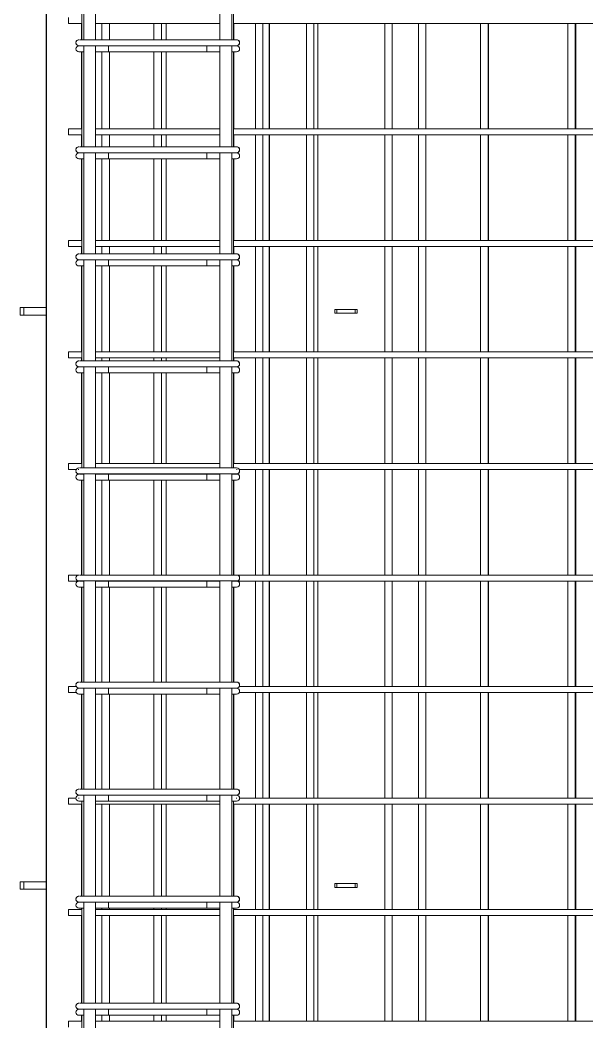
# Model space of a CAD drawing. Header units: millimetres. Extents: x -8986 to 3673, y -4076 to 6190.
# Drawn here: x -6499 to -5737, y 441 to 1789 of the extents above; entities that cross this region are included whole.
import ezdxf

# ---------------------------------------------------------------- set-up
doc = ezdxf.new("R2010")
doc.units = ezdxf.units.MM
for name, color, linetype, lineweight in [('A-GENM', 13, 'Continuous', 18), ('A-WALL', 113, 'Continuous', 25), ('S-RBAR', 171, 'Continuous', 18)]:
    doc.layers.add(name, color=color, linetype=linetype, lineweight=lineweight)

# ---------------------------------------------------------------- blocks, each defined once
blk = doc.blocks.new('RR spread anchor face based - RR-SA-0_7-110-2888042-Elevation Front 1')
at = {"layer": 'A-GENM'}
for p, q in [((-6075.8, -862.5), (-6073.3, -862.5)), ((-6075.8, -867.5), (-6075.8, -862.5)), ((-6073.3, -867.5), (-6075.8, -867.5)), ((-6073.3, -862.5), (-6048.3, -862.5)), ((-6073.3, -862.5), (-6073.3, -867.5)), ((-6048.3, -867.5), (-6073.3, -867.5)), ((-6048.3, -862.5), (-6045.8, -862.5)), ((-6048.3, -862.5), (-6048.3, -867.5)), ((-6045.8, -867.5), (-6048.3, -867.5)), ((-6045.8, -862.5), (-6045.8, -867.5))]:
    blk.add_line(p, q, dxfattribs=at)
blk = doc.blocks.new('RR spread anchor face based - RR-SA-2_5-250-1726823-Elevation Front 1')
at = {"layer": 'A-GENM'}
for p, q in [((-6498.8, 2892), (-6493.8, 2892)), ((-6498.8, 2892), (-6498.8, 2882)), ((-6493.8, 2892), (-6463.8, 2892)), ((-6493.8, 2892), (-6493.8, 2882)), ((-6493.8, 2882), (-6498.8, 2882)), ((-6463.8, 2882), (-6493.8, 2882))]:
    blk.add_line(p, q, dxfattribs=at)

msp = doc.modelspace()

# ---------------------------------------------------------------- linework, layer by layer
at = {"layer": 'A-WALL'}
for p, q in [((-6463.8, 3040), (-6463.8, -1395)), ((-6163.8, 1642.3), (-6163.8, 1784.3)), ((-6163.8, 1492.3), (-6163.8, 1634.3)), ((-6163.8, 1342.4), (-6163.8, 1484.3)), ((-6163.8, 1192.4), (-6163.8, 1334.4)), ((-6163.8, 1042.4), (-6163.8, 1184.4)), ((-6163.8, 892.5), (-6163.8, 1034.4)), ((-6163.8, 742.5), (-6163.8, 884.5)), ((-6163.8, 592.6), (-6163.8, 734.5)), ((-6163.8, 442.6), (-6163.8, 584.6))]:
    msp.add_line(p, q, dxfattribs=at)
at = {"layer": 'S-RBAR'}
for p, q in [((-6415.8, 1762.6), (-6415.8, 1890)), ((-6413.3, 1762.6), (-6413.3, 1898.2)), ((-6397.3, 1762.6), (-6397.3, 1898.2)), ((-6230.3, 1762.6), (-6230.3, 1898.2)), ((-6214.3, 1762.6), (-6214.3, 1898.2)), ((-6211.8, 1762.6), (-6211.8, 1890)), ((-6433.8, 1784.3), (-6433.8, 1792.3)), ((-6433.8, 1784.3), (-6415.8, 1784.3)), ((-6416.3, 1762.6), (-6416.3, 1784.3)), ((-6397.3, 1784.3), (-6230.3, 1784.3)), ((-6388.8, 1762.6), (-6388.8, 1784.3)), ((-6378.8, 1762.6), (-6378.8, 1784.3)), ((-6318.8, 1762.6), (-6318.8, 1784.3)), ((-6308.8, 1762.6), (-6308.8, 1784.3)), ((-6302.5, 1762.6), (-6302.5, 1784.3)), ((-6211.8, 1784.3), (-5440.5, 1784.3)), ((-6211.3, 1762.6), (-6211.3, 1784.3)), ((-6182.5, 1642.3), (-6182.5, 1784.3)), ((-6172.5, 1642.3), (-6172.5, 1784.3)), ((-6113.8, 1642.3), (-6113.8, 1784.3)), ((-6103.8, 1642.3), (-6103.8, 1784.3)), ((-6098.8, 1642.3), (-6098.8, 1784.3)), ((-6008.7, 1642.3), (-6008.7, 1784.3)), ((-5998.7, 1642.3), (-5998.7, 1784.3)), ((-5963.5, 1642.3), (-5963.5, 1784.3)), ((-5953.5, 1642.3), (-5953.5, 1784.3)), ((-5879.8, 1642.3), (-5879.8, 1784.3)), ((-5869.8, 1642.3), (-5869.8, 1784.3)), ((-5869.3, 1642.3), (-5869.3, 1784.3)), ((-5762.8, 1642.3), (-5762.8, 1784.3)), ((-5752.8, 1642.3), (-5752.8, 1784.3)), ((-5752.1, 1642.3), (-5752.1, 1784.3)), ((-6419.8, 1762.2), (-6419.7, 1762.2)), ((-6419.8, 1754.2), (-6415.1, 1754.2)), ((-6419.1, 1762.2), (-6413.9, 1762.2)), ((-6419.1, 1754), (-6413.9, 1754)), ((-6415.2, 1754.2), (-6412.6, 1754.2)), ((-6413.9, 1762.2), (-6399.8, 1762.2)), ((-6413.3, 1754), (-6413.9, 1754)), ((-6413.3, 1618.3), (-6413.3, 1754.2)), ((-6412.7, 1754.2), (-6399.8, 1754.2)), ((-6227.8, 1762.2), (-6399.8, 1762.2)), ((-6227.8, 1754.2), (-6399.8, 1754.2)), ((-6397.3, 1618.3), (-6397.3, 1754.2)), ((-6380, 1754), (-6397.3, 1754)), ((-6380, 1754), (-6380, 1746)), ((-6380, 1754), (-6247.6, 1754)), ((-6230.3, 1754), (-6247.6, 1754)), ((-6247.6, 1754), (-6247.6, 1746)), ((-6230.3, 1618.3), (-6230.3, 1754.2)), ((-6227.8, 1762.2), (-6207.8, 1762.2)), ((-6227.8, 1754.2), (-6207.8, 1754.2)), ((-6214.3, 1618.3), (-6214.3, 1754.2)), ((-6213.7, 1754), (-6214.3, 1754)), ((-6213.7, 1754), (-6208.5, 1754)), ((-6419.8, 1746), (-6413.9, 1746)), ((-6416.3, 1642.3), (-6416.3, 1746)), ((-6415.8, 1618.3), (-6415.8, 1746)), ((-6413.3, 1746), (-6413.9, 1746)), ((-6380, 1746), (-6397.3, 1746)), ((-6388.8, 1642.3), (-6388.8, 1746)), ((-6380, 1746), (-6247.6, 1746)), ((-6378.8, 1642.3), (-6378.8, 1746)), ((-6318.8, 1642.3), (-6318.8, 1746)), ((-6308.8, 1642.3), (-6308.8, 1746)), ((-6302.5, 1642.3), (-6302.5, 1746)), ((-6230.3, 1746), (-6247.6, 1746)), ((-6213.7, 1746), (-6214.3, 1746)), ((-6213.7, 1746), (-6207.8, 1746)), ((-6211.8, 1618.3), (-6211.8, 1746)), ((-6211.3, 1642.3), (-6211.3, 1746)), ((-6433.8, 1642.3), (-6415.8, 1642.3)), ((-6433.8, 1634.3), (-6433.8, 1642.3)), ((-6433.8, 1634.3), (-6415.8, 1634.3)), ((-6416.3, 1618.3), (-6416.3, 1634.3)), ((-6397.3, 1642.3), (-6230.3, 1642.3)), ((-6397.3, 1634.3), (-6230.3, 1634.3)), ((-6388.8, 1618.3), (-6388.8, 1634.3)), ((-6378.8, 1618.3), (-6378.8, 1634.3)), ((-6318.8, 1618.3), (-6318.8, 1634.3)), ((-6308.8, 1618.3), (-6308.8, 1634.3)), ((-6302.5, 1618.3), (-6302.5, 1634.3)), ((-6211.8, 1642.3), (-5440.5, 1642.3)), ((-6211.8, 1634.3), (-5440.5, 1634.3)), ((-6211.3, 1618.3), (-6211.3, 1634.3)), ((-6182.5, 1492.3), (-6182.5, 1634.3)), ((-6172.5, 1492.3), (-6172.5, 1634.3)), ((-6113.8, 1492.3), (-6113.8, 1634.3)), ((-6103.8, 1492.3), (-6103.8, 1634.3)), ((-6098.8, 1492.3), (-6098.8, 1634.3)), ((-6008.7, 1492.3), (-6008.7, 1634.3)), ((-5998.7, 1492.3), (-5998.7, 1634.3)), ((-5963.5, 1492.3), (-5963.5, 1634.3)), ((-5953.5, 1492.3), (-5953.5, 1634.3)), ((-5879.8, 1492.3), (-5879.8, 1634.3)), ((-5869.8, 1492.3), (-5869.8, 1634.3)), ((-5869.3, 1492.3), (-5869.3, 1634.3)), ((-5762.8, 1492.3), (-5762.8, 1634.3)), ((-5752.8, 1492.3), (-5752.8, 1634.3)), ((-5752.1, 1492.3), (-5752.1, 1634.3)), ((-6419.8, 1618.3), (-6419.7, 1618.3)), ((-6419.1, 1618.3), (-6413.9, 1618.3)), ((-6413.9, 1618.3), (-6399.8, 1618.3)), ((-6227.8, 1618.3), (-6399.8, 1618.3)), ((-6227.8, 1618.3), (-6207.8, 1618.3)), ((-6419.8, 1610.3), (-6415.1, 1610.3)), ((-6419.1, 1610.1), (-6413.9, 1610.1)), ((-6415.2, 1610.3), (-6412.6, 1610.3)), ((-6413.3, 1610.1), (-6413.9, 1610.1)), ((-6413.3, 1474.3), (-6413.3, 1610.3)), ((-6412.7, 1610.3), (-6399.8, 1610.3)), ((-6227.8, 1610.3), (-6399.8, 1610.3)), ((-6397.3, 1474.3), (-6397.3, 1610.3)), ((-6380, 1610.1), (-6397.3, 1610.1)), ((-6380, 1610.1), (-6380, 1602.1)), ((-6380, 1610.1), (-6247.6, 1610.1)), ((-6230.3, 1610.1), (-6247.6, 1610.1)), ((-6247.6, 1610.1), (-6247.6, 1602.1)), ((-6230.3, 1474.3), (-6230.3, 1610.3)), ((-6227.8, 1610.3), (-6207.8, 1610.3)), ((-6214.3, 1474.3), (-6214.3, 1610.3)), ((-6213.7, 1610.1), (-6214.3, 1610.1)), ((-6213.7, 1610.1), (-6208.5, 1610.1)), ((-6419.8, 1602.1), (-6413.9, 1602.1)), ((-6416.3, 1492.3), (-6416.3, 1602.1)), ((-6415.8, 1474.3), (-6415.8, 1602.1)), ((-6413.3, 1602.1), (-6413.9, 1602.1)), ((-6380, 1602.1), (-6397.3, 1602.1)), ((-6388.8, 1492.3), (-6388.8, 1602.1)), ((-6380, 1602.1), (-6247.6, 1602.1)), ((-6378.8, 1492.3), (-6378.8, 1602.1)), ((-6318.8, 1492.3), (-6318.8, 1602.1)), ((-6308.8, 1492.3), (-6308.8, 1602.1)), ((-6302.5, 1492.3), (-6302.5, 1602.1)), ((-6230.3, 1602.1), (-6247.6, 1602.1)), ((-6213.7, 1602.1), (-6214.3, 1602.1)), ((-6213.7, 1602.1), (-6207.8, 1602.1)), ((-6211.8, 1474.3), (-6211.8, 1602.1)), ((-6211.3, 1492.3), (-6211.3, 1602.1)), ((-6433.8, 1492.3), (-6415.8, 1492.3)), ((-6433.8, 1484.3), (-6433.8, 1492.3)), ((-6433.8, 1484.3), (-6415.8, 1484.3)), ((-6416.3, 1474.3), (-6416.3, 1484.3)), ((-6397.3, 1492.3), (-6230.3, 1492.3)), ((-6397.3, 1484.3), (-6230.3, 1484.3)), ((-6388.8, 1474.3), (-6388.8, 1484.3)), ((-6378.8, 1474.3), (-6378.8, 1484.3)), ((-6318.8, 1474.3), (-6318.8, 1484.3)), ((-6308.8, 1474.3), (-6308.8, 1484.3)), ((-6302.5, 1474.3), (-6302.5, 1484.3)), ((-6211.8, 1492.3), (-5440.5, 1492.3)), ((-6211.8, 1484.3), (-5440.5, 1484.3)), ((-6211.3, 1474.3), (-6211.3, 1484.3)), ((-6182.5, 1342.4), (-6182.5, 1484.3)), ((-6172.5, 1342.4), (-6172.5, 1484.3)), ((-6113.8, 1342.4), (-6113.8, 1484.3)), ((-6103.8, 1342.4), (-6103.8, 1484.3)), ((-6098.8, 1342.4), (-6098.8, 1484.3)), ((-6008.7, 1342.4), (-6008.7, 1484.3)), ((-5998.7, 1342.4), (-5998.7, 1484.3)), ((-5963.5, 1342.4), (-5963.5, 1484.3)), ((-5953.5, 1342.4), (-5953.5, 1484.3)), ((-5879.8, 1342.4), (-5879.8, 1484.3)), ((-5869.8, 1342.4), (-5869.8, 1484.3)), ((-5869.3, 1342.4), (-5869.3, 1484.3)), ((-5762.8, 1342.4), (-5762.8, 1484.3)), ((-5752.8, 1342.4), (-5752.8, 1484.3)), ((-5752.1, 1342.4), (-5752.1, 1484.3)), ((-6419.8, 1474.3), (-6419.7, 1474.3)), ((-6419.1, 1474.3), (-6413.9, 1474.3)), ((-6413.9, 1474.3), (-6399.8, 1474.3)), ((-6227.8, 1474.3), (-6399.8, 1474.3)), ((-6227.8, 1474.3), (-6207.8, 1474.3)), ((-6419.8, 1466.3), (-6415.1, 1466.3)), ((-6419.8, 1458.1), (-6413.9, 1458.1)), ((-6419.1, 1466.1), (-6413.9, 1466.1)), ((-6416.3, 1342.4), (-6416.3, 1458.1)), ((-6415.8, 1330.4), (-6415.8, 1458.1)), ((-6415.2, 1466.3), (-6412.6, 1466.3)), ((-6413.3, 1466.1), (-6413.9, 1466.1)), ((-6413.3, 1458.1), (-6413.9, 1458.1)), ((-6413.3, 1330.4), (-6413.3, 1466.3)), ((-6412.7, 1466.3), (-6399.8, 1466.3)), ((-6227.8, 1466.3), (-6399.8, 1466.3)), ((-6397.3, 1330.4), (-6397.3, 1466.3)), ((-6380, 1466.1), (-6397.3, 1466.1)), ((-6380, 1458.1), (-6397.3, 1458.1)), ((-6388.8, 1342.4), (-6388.8, 1458.1)), ((-6380, 1466.1), (-6380, 1458.1)), ((-6380, 1466.1), (-6247.6, 1466.1)), ((-6380, 1458.1), (-6247.6, 1458.1)), ((-6378.8, 1342.4), (-6378.8, 1458.1)), ((-6318.8, 1342.4), (-6318.8, 1458.1)), ((-6308.8, 1342.4), (-6308.8, 1458.1)), ((-6302.5, 1342.4), (-6302.5, 1458.1)), ((-6230.3, 1466.1), (-6247.6, 1466.1)), ((-6247.6, 1466.1), (-6247.6, 1458.1)), ((-6230.3, 1458.1), (-6247.6, 1458.1)), ((-6230.3, 1330.4), (-6230.3, 1466.3)), ((-6227.8, 1466.3), (-6207.8, 1466.3)), ((-6214.3, 1330.4), (-6214.3, 1466.3)), ((-6213.7, 1466.1), (-6214.3, 1466.1)), ((-6213.7, 1458.1), (-6214.3, 1458.1)), ((-6213.7, 1466.1), (-6208.5, 1466.1)), ((-6213.7, 1458.1), (-6207.8, 1458.1)), ((-6211.8, 1330.4), (-6211.8, 1458.1)), ((-6211.3, 1342.4), (-6211.3, 1458.1)), ((-6433.8, 1342.4), (-6415.8, 1342.4)), ((-6433.8, 1334.4), (-6433.8, 1342.4)), ((-6433.8, 1334.4), (-6415.8, 1334.4)), ((-6416.3, 1330.4), (-6416.3, 1334.4)), ((-6397.3, 1342.4), (-6230.3, 1342.4)), ((-6397.3, 1334.4), (-6230.3, 1334.4)), ((-6388.8, 1330.4), (-6388.8, 1334.4)), ((-6378.8, 1330.4), (-6378.8, 1334.4)), ((-6318.8, 1330.4), (-6318.8, 1334.4)), ((-6308.8, 1330.4), (-6308.8, 1334.4)), ((-6302.5, 1330.4), (-6302.5, 1334.4)), ((-6211.8, 1342.4), (-5440.5, 1342.4)), ((-6211.8, 1334.4), (-5440.5, 1334.4)), ((-6211.3, 1330.4), (-6211.3, 1334.4)), ((-6182.5, 1192.4), (-6182.5, 1334.4)), ((-6172.5, 1192.4), (-6172.5, 1334.4)), ((-6113.8, 1192.4), (-6113.8, 1334.4)), ((-6103.8, 1192.4), (-6103.8, 1334.4)), ((-6098.8, 1192.4), (-6098.8, 1334.4)), ((-6008.7, 1192.4), (-6008.7, 1334.4)), ((-5998.7, 1192.4), (-5998.7, 1334.4)), ((-5963.5, 1192.4), (-5963.5, 1334.4)), ((-5953.5, 1192.4), (-5953.5, 1334.4)), ((-5879.8, 1192.4), (-5879.8, 1334.4)), ((-5869.8, 1192.4), (-5869.8, 1334.4)), ((-5869.3, 1192.4), (-5869.3, 1334.4)), ((-5762.8, 1192.4), (-5762.8, 1334.4)), ((-5752.8, 1192.4), (-5752.8, 1334.4)), ((-5752.1, 1192.4), (-5752.1, 1334.4)), ((-6419.8, 1330.4), (-6419.7, 1330.4)), ((-6419.8, 1322.4), (-6415.1, 1322.4)), ((-6419.1, 1330.4), (-6413.9, 1330.4)), ((-6419.1, 1322.2), (-6413.9, 1322.2)), ((-6415.2, 1322.4), (-6412.6, 1322.4)), ((-6413.9, 1330.4), (-6399.8, 1330.4)), ((-6413.3, 1322.2), (-6413.9, 1322.2)), ((-6413.3, 1186.4), (-6413.3, 1322.4)), ((-6412.7, 1322.4), (-6399.8, 1322.4)), ((-6227.8, 1330.4), (-6399.8, 1330.4)), ((-6227.8, 1322.4), (-6399.8, 1322.4)), ((-6397.3, 1186.4), (-6397.3, 1322.4)), ((-6380, 1322.2), (-6397.3, 1322.2)), ((-6380, 1322.2), (-6380, 1314.2)), ((-6380, 1322.2), (-6247.6, 1322.2)), ((-6230.3, 1322.2), (-6247.6, 1322.2)), ((-6247.6, 1322.2), (-6247.6, 1314.2)), ((-6230.3, 1186.4), (-6230.3, 1322.4)), ((-6227.8, 1330.4), (-6207.8, 1330.4)), ((-6227.8, 1322.4), (-6207.8, 1322.4)), ((-6214.3, 1186.4), (-6214.3, 1322.4)), ((-6213.7, 1322.2), (-6214.3, 1322.2)), ((-6213.7, 1322.2), (-6208.5, 1322.2)), ((-6419.8, 1314.2), (-6413.9, 1314.2)), ((-6416.3, 1192.4), (-6416.3, 1314.2)), ((-6415.8, 1186.4), (-6415.8, 1314.2)), ((-6413.3, 1314.2), (-6413.9, 1314.2)), ((-6380, 1314.2), (-6397.3, 1314.2)), ((-6388.8, 1192.4), (-6388.8, 1314.2)), ((-6380, 1314.2), (-6247.6, 1314.2)), ((-6378.8, 1192.4), (-6378.8, 1314.2)), ((-6318.8, 1192.4), (-6318.8, 1314.2)), ((-6308.8, 1192.4), (-6308.8, 1314.2)), ((-6302.5, 1192.4), (-6302.5, 1314.2)), ((-6230.3, 1314.2), (-6247.6, 1314.2)), ((-6213.7, 1314.2), (-6214.3, 1314.2)), ((-6213.7, 1314.2), (-6207.8, 1314.2)), ((-6211.8, 1186.4), (-6211.8, 1314.2)), ((-6211.3, 1192.4), (-6211.3, 1314.2)), ((-6433.8, 1192.4), (-6415.8, 1192.4)), ((-6433.8, 1184.4), (-6433.8, 1192.4)), ((-6419.8, 1186.4), (-6419.7, 1186.4)), ((-6419.1, 1186.4), (-6413.9, 1186.4)), ((-6413.9, 1186.4), (-6399.8, 1186.4)), ((-6227.8, 1186.4), (-6399.8, 1186.4)), ((-6397.3, 1192.4), (-6230.3, 1192.4)), ((-6227.8, 1186.4), (-6207.8, 1186.4)), ((-6211.8, 1192.4), (-5440.5, 1192.4)), ((-6433.8, 1184.4), (-6422.9, 1184.4)), ((-6420.6, 1184.4), (-6419.8, 1184.4)), ((-6419.8, 1178.4), (-6415.1, 1178.4)), ((-6419.1, 1178.2), (-6413.9, 1178.2)), ((-6415.2, 1178.4), (-6412.6, 1178.4)), ((-6413.3, 1178.2), (-6413.9, 1178.2)), ((-6413.3, 1042.5), (-6413.3, 1178.4)), ((-6412.7, 1178.4), (-6399.8, 1178.4)), ((-6227.8, 1178.4), (-6399.8, 1178.4)), ((-6397.3, 1042.5), (-6397.3, 1178.4)), ((-6380, 1178.2), (-6397.3, 1178.2)), ((-6380, 1178.2), (-6380, 1170.2)), ((-6380, 1178.2), (-6247.6, 1178.2)), ((-6230.3, 1178.2), (-6247.6, 1178.2)), ((-6247.6, 1178.2), (-6247.6, 1170.2)), ((-6230.3, 1042.5), (-6230.3, 1178.4)), ((-6227.8, 1178.4), (-6207.8, 1178.4)), ((-6214.3, 1042.5), (-6214.3, 1178.4)), ((-6213.7, 1178.2), (-6214.3, 1178.2)), ((-6213.7, 1178.2), (-6208.5, 1178.2)), ((-6207.8, 1184.4), (-6207, 1184.4)), ((-6204.7, 1184.4), (-5440.5, 1184.4)), ((-6182.5, 1042.4), (-6182.5, 1184.4)), ((-6172.5, 1042.4), (-6172.5, 1184.4)), ((-6113.8, 1042.4), (-6113.8, 1184.4)), ((-6103.8, 1042.4), (-6103.8, 1184.4)), ((-6098.8, 1042.4), (-6098.8, 1184.4)), ((-6008.7, 1042.4), (-6008.7, 1184.4)), ((-5998.7, 1042.4), (-5998.7, 1184.4)), ((-5963.5, 1042.4), (-5963.5, 1184.4)), ((-5953.5, 1042.4), (-5953.5, 1184.4)), ((-5879.8, 1042.4), (-5879.8, 1184.4)), ((-5869.8, 1042.4), (-5869.8, 1184.4)), ((-5869.3, 1042.4), (-5869.3, 1184.4)), ((-5762.8, 1042.4), (-5762.8, 1184.4)), ((-5752.8, 1042.4), (-5752.8, 1184.4)), ((-5752.1, 1042.4), (-5752.1, 1184.4)), ((-6419.8, 1170.2), (-6413.9, 1170.2)), ((-6416.3, 1042.5), (-6416.3, 1170.2)), ((-6415.8, 1042.5), (-6415.8, 1170.2)), ((-6413.3, 1170.2), (-6413.9, 1170.2)), ((-6380, 1170.2), (-6397.3, 1170.2)), ((-6388.8, 1042.5), (-6388.8, 1170.2)), ((-6380, 1170.2), (-6247.6, 1170.2)), ((-6378.8, 1042.5), (-6378.8, 1170.2)), ((-6318.8, 1042.5), (-6318.8, 1170.2)), ((-6308.8, 1042.5), (-6308.8, 1170.2)), ((-6302.5, 1042.5), (-6302.5, 1170.2)), ((-6230.3, 1170.2), (-6247.6, 1170.2)), ((-6213.7, 1170.2), (-6214.3, 1170.2)), ((-6213.7, 1170.2), (-6207.8, 1170.2)), ((-6211.8, 1042.5), (-6211.8, 1170.2)), ((-6211.3, 1042.5), (-6211.3, 1170.2)), ((-6433.8, 1042.4), (-6419.8, 1042.4)), ((-6433.8, 1034.4), (-6433.8, 1042.4)), ((-6419.8, 1042.5), (-6419.7, 1042.5)), ((-6419.1, 1042.5), (-6413.9, 1042.5)), ((-6413.9, 1042.5), (-6399.8, 1042.5)), ((-6227.8, 1042.5), (-6399.8, 1042.5)), ((-6227.8, 1042.5), (-6207.8, 1042.5)), ((-6207.8, 1042.4), (-5440.5, 1042.4)), ((-6433.8, 1034.4), (-6419.8, 1034.4)), ((-6419.8, 1034.5), (-6415.1, 1034.5)), ((-6419.8, 1026.3), (-6413.9, 1026.3)), ((-6419.1, 1034.3), (-6413.9, 1034.3)), ((-6416.3, 898.5), (-6416.3, 1026.3)), ((-6415.8, 898.5), (-6415.8, 1026.3)), ((-6415.2, 1034.5), (-6412.6, 1034.5)), ((-6413.3, 1034.3), (-6413.9, 1034.3)), ((-6413.3, 1026.3), (-6413.9, 1026.3)), ((-6413.3, 898.5), (-6413.3, 1034.5)), ((-6412.7, 1034.5), (-6399.8, 1034.5)), ((-6227.8, 1034.5), (-6399.8, 1034.5)), ((-6397.3, 898.5), (-6397.3, 1034.5)), ((-6380, 1034.3), (-6397.3, 1034.3)), ((-6380, 1026.3), (-6397.3, 1026.3)), ((-6388.8, 898.5), (-6388.8, 1026.3)), ((-6380, 1034.3), (-6380, 1026.3)), ((-6380, 1034.3), (-6247.6, 1034.3)), ((-6380, 1026.3), (-6247.6, 1026.3)), ((-6378.8, 898.5), (-6378.8, 1026.3)), ((-6318.8, 898.5), (-6318.8, 1026.3)), ((-6308.8, 898.5), (-6308.8, 1026.3)), ((-6302.5, 898.5), (-6302.5, 1026.3)), ((-6230.3, 1034.3), (-6247.6, 1034.3)), ((-6247.6, 1034.3), (-6247.6, 1026.3)), ((-6230.3, 1026.3), (-6247.6, 1026.3)), ((-6230.3, 898.5), (-6230.3, 1034.5)), ((-6227.8, 1034.5), (-6207.8, 1034.5)), ((-6214.3, 898.5), (-6214.3, 1034.5)), ((-6213.7, 1034.3), (-6214.3, 1034.3)), ((-6213.7, 1026.3), (-6214.3, 1026.3)), ((-6213.7, 1034.3), (-6208.5, 1034.3)), ((-6213.7, 1026.3), (-6207.8, 1026.3)), ((-6211.8, 898.5), (-6211.8, 1026.3)), ((-6211.3, 898.5), (-6211.3, 1026.3)), ((-6207.8, 1034.4), (-5440.5, 1034.4)), ((-6182.5, 892.5), (-6182.5, 1034.4)), ((-6172.5, 892.5), (-6172.5, 1034.4)), ((-6113.8, 892.5), (-6113.8, 1034.4)), ((-6103.8, 892.5), (-6103.8, 1034.4)), ((-6098.8, 892.5), (-6098.8, 1034.4)), ((-6008.7, 892.5), (-6008.7, 1034.4)), ((-5998.7, 892.5), (-5998.7, 1034.4)), ((-5963.5, 892.5), (-5963.5, 1034.4)), ((-5953.5, 892.5), (-5953.5, 1034.4)), ((-5879.8, 892.5), (-5879.8, 1034.4)), ((-5869.8, 892.5), (-5869.8, 1034.4)), ((-5869.3, 892.5), (-5869.3, 1034.4)), ((-5762.8, 892.5), (-5762.8, 1034.4)), ((-5752.8, 892.5), (-5752.8, 1034.4)), ((-5752.1, 892.5), (-5752.1, 1034.4)), ((-6433.8, 892.5), (-6422.9, 892.5)), ((-6433.8, 884.5), (-6433.8, 892.5)), ((-6419.8, 898.5), (-6419.7, 898.5)), ((-6419.8, 890.5), (-6415.1, 890.5)), ((-6419.1, 898.5), (-6413.9, 898.5)), ((-6419.1, 890.3), (-6413.9, 890.3)), ((-6415.2, 890.5), (-6412.6, 890.5)), ((-6413.9, 898.5), (-6399.8, 898.5)), ((-6413.3, 890.3), (-6413.9, 890.3)), ((-6413.3, 754.6), (-6413.3, 890.5)), ((-6412.7, 890.5), (-6399.8, 890.5)), ((-6227.8, 898.5), (-6399.8, 898.5)), ((-6227.8, 890.5), (-6399.8, 890.5)), ((-6397.3, 754.6), (-6397.3, 890.5)), ((-6380, 890.3), (-6397.3, 890.3)), ((-6380, 890.3), (-6380, 882.3)), ((-6380, 890.3), (-6247.6, 890.3)), ((-6230.3, 890.3), (-6247.6, 890.3)), ((-6247.6, 890.3), (-6247.6, 882.3)), ((-6230.3, 754.6), (-6230.3, 890.5)), ((-6227.8, 898.5), (-6207.8, 898.5)), ((-6227.8, 890.5), (-6207.8, 890.5)), ((-6214.3, 754.6), (-6214.3, 890.5)), ((-6213.7, 890.3), (-6214.3, 890.3)), ((-6213.7, 890.3), (-6208.5, 890.3)), ((-6204.7, 892.5), (-5440.5, 892.5)), ((-6433.8, 884.5), (-6423, 884.5)), ((-6419.8, 882.3), (-6413.9, 882.3)), ((-6416.3, 754.6), (-6416.3, 882.3)), ((-6415.8, 754.6), (-6415.8, 882.3)), ((-6413.3, 882.3), (-6413.9, 882.3)), ((-6380, 882.3), (-6397.3, 882.3)), ((-6388.8, 754.6), (-6388.8, 882.3)), ((-6380, 882.3), (-6247.6, 882.3)), ((-6378.8, 754.6), (-6378.8, 882.3)), ((-6318.8, 754.6), (-6318.8, 882.3)), ((-6308.8, 754.6), (-6308.8, 882.3)), ((-6302.5, 754.6), (-6302.5, 882.3)), ((-6230.3, 882.3), (-6247.6, 882.3)), ((-6213.7, 882.3), (-6214.3, 882.3)), ((-6213.7, 882.3), (-6207.8, 882.3)), ((-6211.8, 754.6), (-6211.8, 882.3)), ((-6211.3, 754.6), (-6211.3, 882.3)), ((-6204.6, 884.5), (-5440.5, 884.5)), ((-6182.5, 742.5), (-6182.5, 884.5)), ((-6172.5, 742.5), (-6172.5, 884.5)), ((-6113.8, 742.5), (-6113.8, 884.5)), ((-6103.8, 742.5), (-6103.8, 884.5)), ((-6098.8, 742.5), (-6098.8, 884.5)), ((-6008.7, 742.5), (-6008.7, 884.5)), ((-5998.7, 742.5), (-5998.7, 884.5)), ((-5963.5, 742.5), (-5963.5, 884.5)), ((-5953.5, 742.5), (-5953.5, 884.5)), ((-5879.8, 742.5), (-5879.8, 884.5)), ((-5869.8, 742.5), (-5869.8, 884.5)), ((-5869.3, 742.5), (-5869.3, 884.5)), ((-5762.8, 742.5), (-5762.8, 884.5)), ((-5752.8, 742.5), (-5752.8, 884.5)), ((-5752.1, 742.5), (-5752.1, 884.5)), ((-6419.8, 754.6), (-6419.7, 754.6)), ((-6419.1, 754.6), (-6413.9, 754.6)), ((-6413.9, 754.6), (-6399.8, 754.6)), ((-6227.8, 754.6), (-6399.8, 754.6)), ((-6227.8, 754.6), (-6207.8, 754.6)), ((-6433.8, 742.5), (-6423.7, 742.5)), ((-6433.8, 734.5), (-6433.8, 742.5)), ((-6420.3, 742.5), (-6419.5, 742.5)), ((-6419.8, 746.6), (-6415.1, 746.6)), ((-6419.1, 746.4), (-6413.9, 746.4)), ((-6415.2, 746.6), (-6412.6, 746.6)), ((-6413.3, 746.4), (-6413.9, 746.4)), ((-6413.3, 610.6), (-6413.3, 746.6)), ((-6412.7, 746.6), (-6399.8, 746.6)), ((-6227.8, 746.6), (-6399.8, 746.6)), ((-6397.3, 610.6), (-6397.3, 746.6)), ((-6380, 746.4), (-6397.3, 746.4)), ((-6380, 746.4), (-6380, 738.4)), ((-6380, 746.4), (-6247.6, 746.4)), ((-6230.3, 746.4), (-6247.6, 746.4)), ((-6247.6, 746.4), (-6247.6, 738.4)), ((-6230.3, 610.6), (-6230.3, 746.6)), ((-6227.8, 746.6), (-6207.8, 746.6)), ((-6214.3, 610.6), (-6214.3, 746.6)), ((-6213.7, 746.4), (-6214.3, 746.4)), ((-6213.7, 746.4), (-6208.5, 746.4)), ((-6208.2, 742.5), (-6207.3, 742.5)), ((-6203.9, 742.5), (-5440.5, 742.5)), ((-6433.8, 734.5), (-6415.8, 734.5)), ((-6419.8, 738.4), (-6413.9, 738.4)), ((-6416.3, 610.6), (-6416.3, 734.5)), ((-6415.8, 610.6), (-6415.8, 738.4)), ((-6413.3, 738.4), (-6413.9, 738.4)), ((-6380, 738.4), (-6397.3, 738.4)), ((-6397.3, 734.5), (-6230.3, 734.5)), ((-6388.8, 610.6), (-6388.8, 734.5)), ((-6380, 738.4), (-6247.6, 738.4)), ((-6378.8, 610.6), (-6378.8, 734.5)), ((-6318.8, 610.6), (-6318.8, 734.5)), ((-6308.8, 610.6), (-6308.8, 734.5)), ((-6302.5, 610.6), (-6302.5, 734.5)), ((-6230.3, 738.4), (-6247.6, 738.4)), ((-6213.7, 738.4), (-6214.3, 738.4)), ((-6213.7, 738.4), (-6207.8, 738.4)), ((-6211.8, 610.6), (-6211.8, 738.4)), ((-6211.8, 734.5), (-5440.5, 734.5)), ((-6211.3, 610.6), (-6211.3, 734.5)), ((-6182.5, 592.6), (-6182.5, 734.5)), ((-6172.5, 592.6), (-6172.5, 734.5)), ((-6113.8, 592.6), (-6113.8, 734.5)), ((-6103.8, 592.6), (-6103.8, 734.5)), ((-6098.8, 592.6), (-6098.8, 734.5)), ((-6008.7, 592.6), (-6008.7, 734.5)), ((-5998.7, 592.6), (-5998.7, 734.5)), ((-5963.5, 592.6), (-5963.5, 734.5)), ((-5953.5, 592.6), (-5953.5, 734.5)), ((-5879.8, 592.6), (-5879.8, 734.5)), ((-5869.8, 592.6), (-5869.8, 734.5)), ((-5869.3, 592.6), (-5869.3, 734.5)), ((-5762.8, 592.6), (-5762.8, 734.5)), ((-5752.8, 592.6), (-5752.8, 734.5)), ((-5752.1, 592.6), (-5752.1, 734.5)), ((-6419.8, 610.6), (-6419.7, 610.6)), ((-6419.1, 610.6), (-6413.9, 610.6)), ((-6413.9, 610.6), (-6399.8, 610.6)), ((-6227.8, 610.6), (-6399.8, 610.6)), ((-6227.8, 610.6), (-6207.8, 610.6)), ((-6419.8, 602.6), (-6415.1, 602.6)), ((-6419.8, 594.5), (-6413.9, 594.5)), ((-6419.1, 602.5), (-6413.9, 602.5)), ((-6416.3, 592.6), (-6416.3, 594.5)), ((-6415.8, 466.7), (-6415.8, 594.5)), ((-6415.2, 602.6), (-6412.6, 602.6)), ((-6413.3, 602.5), (-6413.9, 602.5)), ((-6413.3, 594.5), (-6413.9, 594.5)), ((-6413.3, 466.7), (-6413.3, 602.6)), ((-6412.7, 602.6), (-6399.8, 602.6)), ((-6227.8, 602.6), (-6399.8, 602.6)), ((-6397.3, 466.7), (-6397.3, 602.6)), ((-6380, 602.5), (-6397.3, 602.5)), ((-6380, 594.5), (-6397.3, 594.5)), ((-6388.8, 592.6), (-6388.8, 594.5)), ((-6380, 602.5), (-6380, 594.5)), ((-6380, 602.5), (-6247.6, 602.5)), ((-6380, 594.5), (-6247.6, 594.5)), ((-6378.8, 592.6), (-6378.8, 594.5)), ((-6318.8, 592.6), (-6318.8, 594.5)), ((-6308.8, 592.6), (-6308.8, 594.5)), ((-6302.5, 592.6), (-6302.5, 594.5)), ((-6230.3, 602.5), (-6247.6, 602.5)), ((-6247.6, 602.5), (-6247.6, 594.5)), ((-6230.3, 594.5), (-6247.6, 594.5)), ((-6230.3, 466.7), (-6230.3, 602.6)), ((-6227.8, 602.6), (-6207.8, 602.6)), ((-6214.3, 466.7), (-6214.3, 602.6)), ((-6213.7, 602.5), (-6214.3, 602.5)), ((-6213.7, 594.5), (-6214.3, 594.5)), ((-6213.7, 602.5), (-6208.5, 602.5)), ((-6213.7, 594.5), (-6207.8, 594.5)), ((-6211.8, 466.7), (-6211.8, 594.5)), ((-6211.3, 592.6), (-6211.3, 594.5)), ((-6433.8, 592.6), (-6415.8, 592.6)), ((-6433.8, 584.6), (-6433.8, 592.6)), ((-6433.8, 584.6), (-6415.8, 584.6)), ((-6416.3, 466.7), (-6416.3, 584.6)), ((-6397.3, 592.6), (-6230.3, 592.6)), ((-6397.3, 584.6), (-6230.3, 584.6)), ((-6388.8, 466.7), (-6388.8, 584.6)), ((-6378.8, 466.7), (-6378.8, 584.6)), ((-6318.8, 466.7), (-6318.8, 584.6)), ((-6308.8, 466.7), (-6308.8, 584.6)), ((-6302.5, 466.7), (-6302.5, 584.6)), ((-6211.8, 592.6), (-5440.5, 592.6)), ((-6211.8, 584.6), (-5440.5, 584.6)), ((-6211.3, 466.7), (-6211.3, 584.6)), ((-6182.5, 442.6), (-6182.5, 584.6)), ((-6172.5, 442.6), (-6172.5, 584.6)), ((-6113.8, 442.6), (-6113.8, 584.6)), ((-6103.8, 442.6), (-6103.8, 584.6)), ((-6098.8, 442.6), (-6098.8, 584.6)), ((-6008.7, 442.6), (-6008.7, 584.6)), ((-5998.7, 442.6), (-5998.7, 584.6)), ((-5963.5, 442.6), (-5963.5, 584.6)), ((-5953.5, 442.6), (-5953.5, 584.6)), ((-5879.8, 442.6), (-5879.8, 584.6)), ((-5869.8, 442.6), (-5869.8, 584.6)), ((-5869.3, 442.6), (-5869.3, 584.6)), ((-5762.8, 442.6), (-5762.8, 584.6)), ((-5752.8, 442.6), (-5752.8, 584.6)), ((-5752.1, 442.6), (-5752.1, 584.6)), ((-6419.8, 466.7), (-6419.7, 466.7)), ((-6419.8, 458.7), (-6415.1, 458.7)), ((-6419.1, 466.7), (-6413.9, 466.7)), ((-6419.1, 458.5), (-6413.9, 458.5)), ((-6415.2, 458.7), (-6412.6, 458.7)), ((-6413.9, 466.7), (-6399.8, 466.7)), ((-6413.3, 458.5), (-6413.9, 458.5)), ((-6413.3, 322.7), (-6413.3, 458.7)), ((-6412.7, 458.7), (-6399.8, 458.7)), ((-6227.8, 466.7), (-6399.8, 466.7)), ((-6227.8, 458.7), (-6399.8, 458.7)), ((-6397.3, 322.7), (-6397.3, 458.7)), ((-6380, 458.5), (-6397.3, 458.5)), ((-6380, 458.5), (-6380, 450.5)), ((-6380, 458.5), (-6247.6, 458.5)), ((-6230.3, 458.5), (-6247.6, 458.5)), ((-6247.6, 458.5), (-6247.6, 450.5)), ((-6230.3, 322.7), (-6230.3, 458.7)), ((-6227.8, 466.7), (-6207.8, 466.7)), ((-6227.8, 458.7), (-6207.8, 458.7)), ((-6214.3, 322.7), (-6214.3, 458.7)), ((-6213.7, 458.5), (-6214.3, 458.5)), ((-6213.7, 458.5), (-6208.5, 458.5)), ((-6419.8, 450.5), (-6413.9, 450.5)), ((-6416.3, 442.6), (-6416.3, 450.5)), ((-6415.8, 322.7), (-6415.8, 450.5)), ((-6413.3, 450.5), (-6413.9, 450.5)), ((-6380, 450.5), (-6397.3, 450.5)), ((-6388.8, 442.6), (-6388.8, 450.5)), ((-6380, 450.5), (-6247.6, 450.5)), ((-6378.8, 442.6), (-6378.8, 450.5)), ((-6318.8, 442.6), (-6318.8, 450.5)), ((-6308.8, 442.6), (-6308.8, 450.5)), ((-6302.5, 442.6), (-6302.5, 450.5)), ((-6230.3, 450.5), (-6247.6, 450.5)), ((-6213.7, 450.5), (-6214.3, 450.5)), ((-6213.7, 450.5), (-6207.8, 450.5)), ((-6211.8, 322.7), (-6211.8, 450.5)), ((-6211.3, 442.6), (-6211.3, 450.5)), ((-6433.8, 442.6), (-6415.8, 442.6)), ((-6433.8, 434.6), (-6433.8, 442.6)), ((-6397.3, 442.6), (-6230.3, 442.6)), ((-6211.8, 442.6), (-5440.5, 442.6))]:
    msp.add_line(p, q, dxfattribs=at)
for centre, start, end in [((-6419.8, 1758.2), 90, 270), ((-6419.8, 1758.2), 90, 270), ((-6419.8, 1750), 90, 270), ((-6419.8, 1758.2), 120, 165), ((-6419.8, 1758.2), 195, 240), ((-6419.8, 1758.2), 90, 105), ((-6207.8, 1758.2), 75, 90), ((-6207.8, 1758.2), 270, 90), ((-6207.8, 1750), 270, 90), ((-6207.8, 1758.2), 15, 60), ((-6207.8, 1758.2), 300, 345), ((-6419.8, 1614.3), 90, 270), ((-6419.8, 1614.3), 90, 270), ((-6419.8, 1614.3), 120, 165), ((-6419.8, 1614.3), 90, 105), ((-6207.8, 1614.3), 75, 90), ((-6207.8, 1614.3), 270, 90), ((-6207.8, 1614.3), 15, 60), ((-6419.8, 1606.1), 90, 270), ((-6419.8, 1614.3), 195, 240), ((-6207.8, 1606.1), 270, 90), ((-6207.8, 1614.3), 300, 345), ((-6419.8, 1470.3), 90, 270), ((-6419.8, 1470.3), 90, 270), ((-6419.8, 1470.3), 120, 165), ((-6419.8, 1470.3), 195, 240), ((-6419.8, 1470.3), 90, 105), ((-6207.8, 1470.3), 75, 90), ((-6207.8, 1470.3), 270, 90), ((-6207.8, 1470.3), 15, 60), ((-6207.8, 1470.3), 300, 345), ((-6419.8, 1462.1), 90, 270), ((-6207.8, 1462.1), 270, 90), ((-6419.8, 1326.4), 90, 270), ((-6419.8, 1326.4), 90, 270), ((-6419.8, 1318.2), 90, 270), ((-6419.8, 1326.4), 120, 165), ((-6419.8, 1326.4), 195, 240), ((-6419.8, 1326.4), 90, 105), ((-6207.8, 1326.4), 75, 90), ((-6207.8, 1326.4), 270, 90), ((-6207.8, 1318.2), 270, 90), ((-6207.8, 1326.4), 15, 60), ((-6207.8, 1326.4), 300, 345), ((-6419.8, 1182.4), 90, 270), ((-6419.8, 1182.4), 90, 270), ((-6207.8, 1182.4), 270, 90), ((-6419.8, 1174.2), 90, 270), ((-6419.8, 1182.4), 150.0671, 165), ((-6419.8, 1182.4), 195, 240), ((-6207.8, 1174.2), 270, 90), ((-6207.8, 1182.4), 300, 345), ((-6207.8, 1182.4), 15, 29.9329), ((-6419.8, 1038.5), 90, 270), ((-6419.8, 1038.5), 90, 270), ((-6207.8, 1038.5), 270, 90), ((-6419.8, 1030.3), 90, 270), ((-6207.8, 1030.3), 270, 90), ((-6419.8, 894.5), 90, 270), ((-6419.8, 894.5), 90, 270), ((-6419.8, 886.3), 90, 270), ((-6419.8, 894.5), 120, 165), ((-6419.8, 894.5), 195, 210), ((-6419.8, 894.5), 90, 105), ((-6207.8, 894.5), 75, 90), ((-6207.8, 894.5), 270, 90), ((-6207.8, 886.3), 270, 90), ((-6207.8, 894.5), 15, 60), ((-6207.8, 894.5), 330, 345), ((-6419.8, 750.6), 90, 270), ((-6419.8, 750.6), 90, 270), ((-6419.8, 750.6), 90, 105), ((-6207.8, 750.6), 75, 90), ((-6207.8, 750.6), 270, 90), ((-6419.8, 742.4), 90, 270), ((-6419.8, 750.6), 120, 165), ((-6419.8, 750.6), 195, 240), ((-6207.8, 742.4), 270, 90), ((-6207.8, 750.6), 15, 60), ((-6207.8, 750.6), 300, 345), ((-6419.8, 606.6), 90, 270), ((-6419.8, 606.6), 90, 270), ((-6419.8, 606.6), 120, 165), ((-6419.8, 606.6), 90, 105), ((-6207.8, 606.6), 75, 90), ((-6207.8, 606.6), 270, 90), ((-6207.8, 606.6), 15, 60), ((-6419.8, 598.5), 90, 270), ((-6419.8, 606.6), 195, 240), ((-6207.8, 598.5), 270, 90), ((-6207.8, 606.6), 300, 345), ((-6419.8, 462.7), 90, 270), ((-6419.8, 462.7), 90, 270), ((-6419.8, 454.5), 90, 270), ((-6419.8, 462.7), 120, 165), ((-6419.8, 462.7), 195, 240), ((-6419.8, 462.7), 90, 105), ((-6207.8, 462.7), 75, 90), ((-6207.8, 462.7), 270, 90), ((-6207.8, 454.5), 270, 90), ((-6207.8, 462.7), 15, 60), ((-6207.8, 462.7), 300, 345)]:
    msp.add_arc(centre, 4, start, end, dxfattribs=at)

# ---------------------------------------------------------------- block references
at = {"layer": 'A-GENM'}
for name, p in [('RR spread anchor face based - RR-SA-2_5-250-1726823-Elevation Front 1', (0, -1490)), ('RR spread anchor face based - RR-SA-0_7-110-2888042-Elevation Front 1', (0, 2262)), ('RR spread anchor face based - RR-SA-2_5-250-1726823-Elevation Front 1', (0, -2262)), ('RR spread anchor face based - RR-SA-0_7-110-2888042-Elevation Front 1', (0, 1490))]:
    msp.add_blockref(name, p, dxfattribs=at)

doc.saveas('drawing.dxf')
